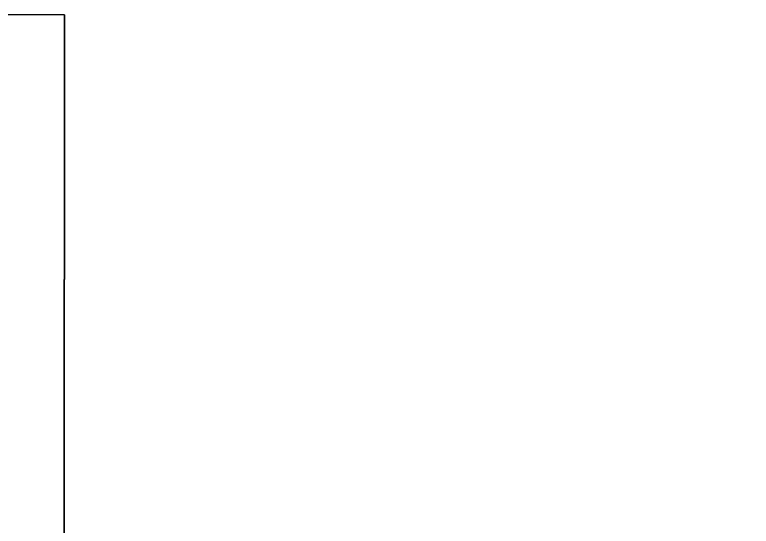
# Model space of a CAD drawing. Header units: millimetres. Extents: x 0 to 3661, y -1188 to 730.
# Drawn here: x 422.724707 to 422.727898, y 335.322507 to 335.324721 of the extents above; entities that cross this region are included whole.
import ezdxf

# ---------------------------------------------------------------- set-up
doc = ezdxf.new("R2010")
doc.units = ezdxf.units.MM
doc.layers.add('Blocks', color=7, linetype='Continuous')
doc.layers.add('Blocks$Inner', color=7, linetype='Continuous', lineweight=25, true_color=0x007f00)
doc.layers.add('Blocks$Outline', color=7, linetype='Continuous', lineweight=35, true_color=0xff3f3f)

# ---------------------------------------------------------------- blocks, each defined once
blk = doc.blocks.new('AA10 Dining Table Front')
at = {"layer": 'Blocks$Inner'}
blk.add_open_spline([(422.7249223, 335.3247215), (409.6619808, 335.3247256), (396.5990393, 335.3248903)], degree=2, dxfattribs=at)
blk.add_open_spline([(456.2250733, 301.2211055), (454.0834167, 301.2524816), (449.6947569, 301.7343199), (443.3447045, 303.7196012), (438.4411869, 306.4036138), (435.3529703, 308.735338), (433.9121105, 309.9974159), (433.0970599, 310.7630095), (432.3247676, 311.5316679), (431.3599988, 312.5592181), (429.8657963, 314.3128849), (427.5542733, 317.504946), (425.0070432, 322.4119461), (423.3397876, 328.0258218), (422.8274358, 332.0663956), (422.731372, 334.2876331), (422.7248133, 335.0029001), (422.7249223, 335.3247215)], degree=3, knots=[-362.819732, -362.819732, -362.819732, -362.819732, -356.393947, -349.634252, -342.958442, -339.704888, -338.038426, -337.213936, -336.350352, -334.769963, -332.986402, -329.441104, -322.9632, -316.475387, -311.952019, -310.771796, -309.806332, -309.806332, -309.806332, -309.806332], dxfattribs=at)
at = {"layer": 'Blocks$Outline'}
blk.add_open_spline([(422.7249223, 335.3247215), (422.7248133, 335.0029001), (422.731372, 334.2876331), (422.8274358, 332.0663956), (423.3397876, 328.0258218), (425.0070432, 322.4119461), (427.5542733, 317.504946), (429.8657963, 314.3128849), (431.3599988, 312.5592181), (432.3247676, 311.5316679), (433.0970599, 310.7630095), (433.9121105, 309.9974159), (435.3529703, 308.735338), (438.4411869, 306.4036138), (443.3447045, 303.7196012), (449.6947569, 301.7343199), (454.0834167, 301.2524816), (456.2250733, 301.2211055)], degree=3, knots=[309.806332, 309.806332, 309.806332, 309.806332, 310.771796, 311.952019, 316.475387, 322.9632, 329.441104, 332.986402, 334.769963, 336.350352, 337.213936, 338.038426, 339.704888, 342.958442, 349.634252, 356.393947, 362.819732, 362.819732, 362.819732, 362.819732], dxfattribs=at)

msp = doc.modelspace()

# ---------------------------------------------------------------- block references
at = {"layer": 'Blocks'}
msp.add_blockref('AA10 Dining Table Front', (0, 0), dxfattribs=at)

doc.saveas('drawing.dxf')
